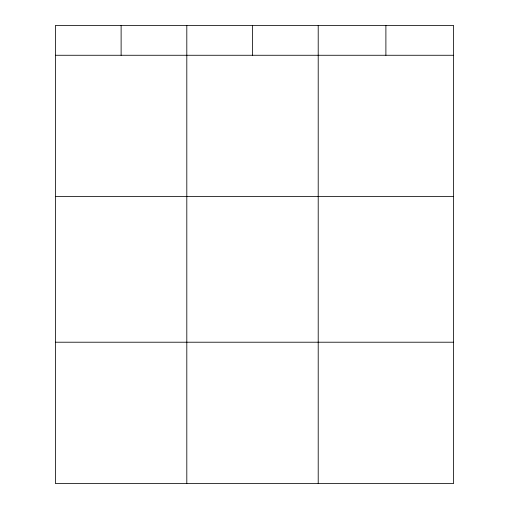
<?xml version="1.0" encoding="UTF-8"?>
<svg xmlns="http://www.w3.org/2000/svg" width="509" height="509" viewBox="0 0 509 509"><rect width="100%" height="100%" fill="white"/><g stroke="black" fill="none" stroke-linecap="round" stroke-linejoin="round"><path stroke-width="0.76" d="M453.583 55.265L453.583 483.55L55.417 483.55L55.417 25.45L453.583 25.45L453.583 55.265L55.417 55.265M55.417 196.601L453.583 196.601M55.417 342.213L453.583 342.213M385.892 25.45L385.892 55.265M318.208 25.45L318.208 483.55M252.509 25.45L252.509 55.265M186.809 25.45L186.809 483.55M121.117 25.45L121.117 55.265"/></g></svg>
